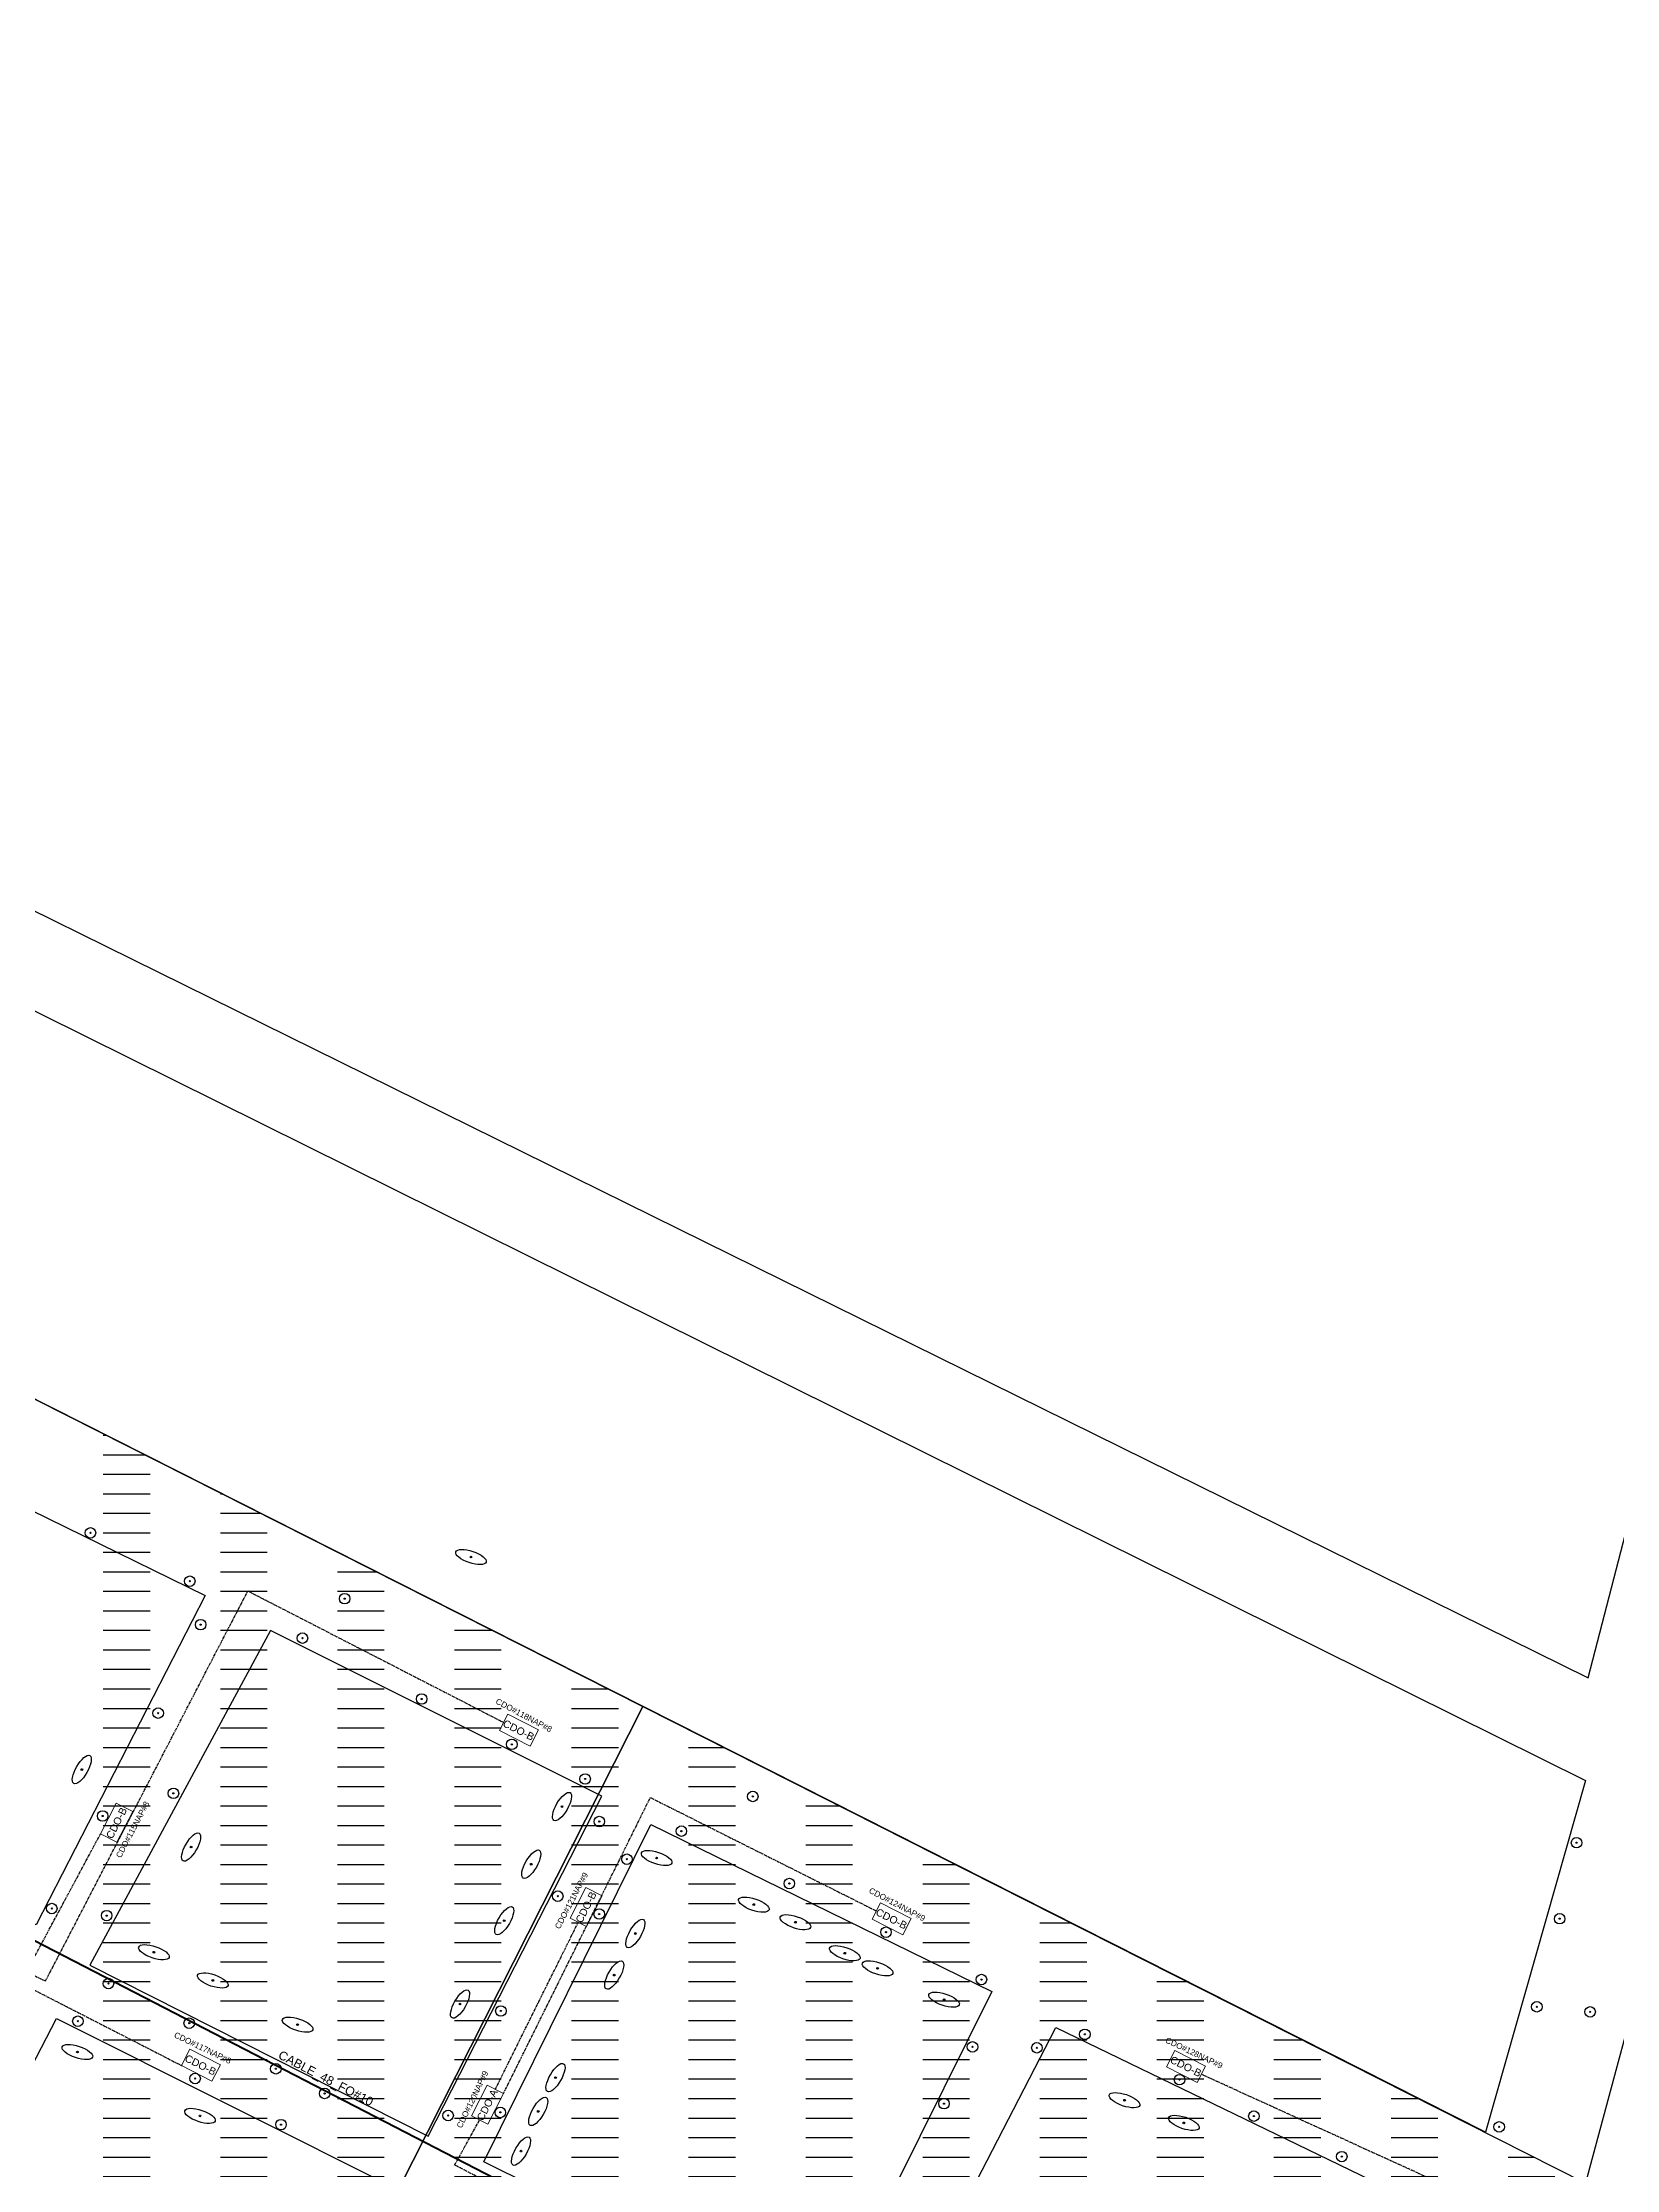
# Model space of a CAD drawing. Header units: metres. Extents: x 400841 to 403530, y 6344542 to 6346805.
# Drawn here: x 402524 to 402928, y 6345797 to 6346342 of the extents above; entities that cross this region are included whole.
import ezdxf
from ezdxf.enums import TextEntityAlignment as Align

# ---------------------------------------------------------------- set-up
doc = ezdxf.new("R2010")
doc.units = ezdxf.units.M
doc.header["$MEASUREMENT"] = 0
doc.linetypes.add('PHANTOM2', pattern=[1.25, 0.625, -0.125, 0.125, -0.125, 0.125, -0.125])
for name, color, linetype, lineweight in [('CDO', 10, 'Continuous', 20), ('Cluster', 62, 'Continuous', 30), ('Fibra_24_pelos_Diseño', 32, 'Continuous', 40), ('Fibra_CDO_A_a_CDO_B', 12, 'PHANTOM2', 30), ('Fibra_NAP_a_CDO_A', 52, 'PHANTOM2', 30)]:
    doc.layers.add(name, color=color, linetype=linetype, lineweight=lineweight)
for name, color, linetype in [('CDO_name', 1, 'Continuous'), ('ID_CABLE', 7, 'Continuous'), ('Manzanas', 7, 'Continuous'), ('Postes', 5, 'Continuous'), ('Propiedades_Servicio', 104, 'Continuous')]:
    doc.layers.add(name, color=color, linetype=linetype)
doc.layers.get('0').off()
doc.styles.get("Standard").update_dxf_attribs({"font": 'arial.ttf'})
pattern_1 = [(0, (0, 0), (0, 5), [12, -18])]

# ---------------------------------------------------------------- blocks, each defined once
blk = doc.blocks.new('Postes')
at = {"layer": 'Postes'}
for radius in [1.35, 0.15]:
    blk.add_circle((0, 0), radius, dxfattribs=at)
blk = doc.blocks.new('HP')
blk.add_point((0, 0))
at = {"layer": 'Propiedades_Servicio'}
blk.add_circle((0, 0), 0.219, dxfattribs=at)
blk.add_ellipse((0, 0), major_axis=(2.06, 3.57), ratio=0.36506, dxfattribs=at)
blk = doc.blocks.new('CDO')
at = {"layer": 'CDO'}
blk.add_lwpolyline([(-4.34, 2.51), (4.48, 2.35), (4.39, -2.37), (-4.43, -2.2)], close=True, dxfattribs=at)
at = {"layer": 'CDO', "color": 7}
blk.add_attdef('CDO-X', text='', height=1.9, rotation=359.1864, dxfattribs=at).set_placement((-0.05, 0.06), align=Align.MIDDLE_CENTER)
blk = doc.blocks.new('ACMAP_ANN_TEMPLATE_NAME_CABLE')
blk.add_attdef('CABLE', text='', height=1.5).set_placement((0, 0), align=Align.MIDDLE)
blk = doc.blocks.new('ACMAP_ANN_TEMPLATE_NAME_CAJA_CDO')
at = {"layer": 'CDO_name'}
blk.add_attdef('NAME_CDO', text='', height=1.5, dxfattribs=at).set_placement((0, 0), align=Align.TOP_CENTER)

msp = doc.modelspace()

# ---------------------------------------------------------------- hatches: boundary and pattern name
at = {"layer": 'Cluster', "transparency": 33554457}
h = msp.add_hatch(dxfattribs=at)
h.set_pattern_fill('ACAD_ISO03W100', color=1, style=2)
h.set_pattern_definition(pattern_1)
h.paths.add_polyline_path([(402289.54, 6346111.97), (402162.27, 6345865.09), (402553.15, 6345668.06), (402678.29, 6345915.46)])
h.paths.add_polyline_path([(402437.16, 6345899.17), (402445.07, 6345895.27), (402442.99, 6345891.04), (402435.07, 6345894.94)], flags=16)
h.paths.add_polyline_path([(402435.49, 6345895.25), (402443.06, 6345891.55), (402444.71, 6345894.92), (402437.13, 6345898.62)], flags=8)
h = msp.add_hatch(dxfattribs=at)
h.set_pattern_fill('ACAD_ISO03W100', color=2, style=2)
h.set_pattern_definition(pattern_1)
h.paths.add_polyline_path([(402919.83, 6345793.32), (402678.29, 6345915.46), (402553.15, 6345668.06), (402843.14, 6345518.79), (402850.32, 6345534.37)])
h.paths.add_polyline_path([(402748.42, 6345738.63), (402756.34, 6345734.73), (402754.25, 6345730.5), (402746.34, 6345734.4)], flags=16)
h.paths.add_polyline_path([(402746.75, 6345734.7), (402754.33, 6345731.01), (402755.97, 6345734.38), (402748.39, 6345738.07)], flags=8)

# ---------------------------------------------------------------- linework, layer by layer
at = {"layer": 'Cluster'}
for points in [[(402162.27, 6345865.09), (402289.54, 6346111.97), (402678.29, 6345915.46), (402553.15, 6345668.06), (402162.27, 6345865.09)], [(402553.15, 6345668.06), (402678.29, 6345915.46), (402919.83, 6345793.32), (402850.32, 6345534.37), (402843.14, 6345518.79), (402553.15, 6345668.06)]]:
    msp.add_lwpolyline(points, dxfattribs=at)
at = {"layer": 'Fibra_24_pelos_Diseño'}
msp.add_lwpolyline([(402748.42, 6345738.63), (402445.07, 6345895.27)], dxfattribs=at)
at = {"layer": 'Fibra_CDO_A_a_CDO_B'}
for points in [[(402492.08, 6345860.97), (402525.2, 6345845.12), (402577.05, 6345945.08), (402642.58, 6345911.41)], [(402642.55, 6345816.27), (402680.19, 6345892.14), (402738.13, 6345863.06)], [(402493.16, 6345863.07), (402521.45, 6345849.57), (402539.31, 6345882.84)], [(402491.01, 6345858.87), (402560.01, 6345823.48)], [(402640.45, 6345817.34), (402661.72, 6345860.17)], [(402823.94, 6345695.85), (402869.3, 6345674.78), (402893.11, 6345788.47), (402821.41, 6345821.19)]]:
    msp.add_lwpolyline(points, dxfattribs=at)
at = {"layer": 'Fibra_NAP_a_CDO_A'}
msp.add_lwpolyline([(402747.69, 6345737.21), (402630.05, 6345797.95), (402636.42, 6345809.49)], dxfattribs=at)
at = {"layer": 'Manzanas'}
msp.add_line((402857.78, 6345563.19), (403065.59, 6346333.87), dxfattribs=at)
for points in [[(401967.62, 6346018.01), (402114.37, 6346320.78), (402920.55, 6345922.81), (403029.13, 6346341.96)], [(402116.92, 6346294.97), (402919.82, 6345896.52), (402894.17, 6345806.34), (402079.72, 6346218.03), (402116.92, 6346294.97)], [(402566.09, 6345943.91), (402522.82, 6345859.49), (402434.75, 6345904.72), (402476.5, 6345987.87), (402566.09, 6345943.91)], [(402667.72, 6345892.49), (402582.86, 6345934.92), (402536.57, 6345849.2), (402623.28, 6345805.31), (402667.72, 6345892.49)], [(402767.7, 6345842.47), (402724.54, 6345755.54), (402637.51, 6345798.77), (402680.36, 6345885.25), (402767.7, 6345842.47)], [(402617.5, 6345790.68), (402571.32, 6345701.43), (402482.19, 6345747.02), (402528.03, 6345835.54), (402617.5, 6345790.68)], [(402857.44, 6345689.87), (402739.54, 6345746.8), (402784.08, 6345833.18), (402883.63, 6345785.01), (402857.44, 6345689.87)]]:
    msp.add_lwpolyline(points, dxfattribs=at)

# ---------------------------------------------------------------- block references
at = {"layer": 'CDO'}
for p, rotation, values in [((402646.46, 6345909.35), 334.0033842044514, {'CDO-X': 'CDO-B'}), ((402543.48, 6345885.63), 63.90027198787766, {'CDO-X': 'CDO-B'}), ((402663.79, 6345864.04), 63.90027198787766, {'CDO-X': 'CDO-B'}), ((402742.01, 6345861), 334.0033842044514, {'CDO-X': 'CDO-B'}), ((402564.96, 6345823.52), 334.0033842044514, {'CDO-X': 'CDO-B'}), ((402817.43, 6345823.14), 334.0033842044514, {'CDO-X': 'CDO-B'}), ((402638.49, 6345813.36), 63.90027198787766, {'CDO-X': 'CDO-A'})]:
    msp.add_blockref('CDO', p, dxfattribs=dict(at, rotation=rotation)).add_auto_attribs(values)
at = {"layer": 'CDO_name'}
for p, rotation, values in [((402648.14, 6345913.89), 331.9531810964283, {'NAME_CDO': 'CDO#118NAP#8'}), ((402546.87, 6345884.28), 62.27500849572829, {'NAME_CDO': 'CDO#115NAP#8'}), ((402659.31, 6345866.06), 62.50035532323144, {'NAME_CDO': 'CDO#121NAP#9'}), ((402743.79, 6345865.42), 332.1282608625364, {'NAME_CDO': 'CDO#124NAP#9'}), ((402565.82, 6345828.65), 334.1177963952792, {'NAME_CDO': 'CDO#117NAP#8'}), ((402819.84, 6345827.36), 334.5606557963365, {'NAME_CDO': 'CDO#128NAP#9'}), ((402633.93, 6345815.09), 64.26600403891241, {'NAME_CDO': 'CDO#120NAP#9'})]:
    msp.add_blockref('ACMAP_ANN_TEMPLATE_NAME_CAJA_CDO', p, dxfattribs=dict(at, rotation=rotation)).add_auto_attribs(values)
at = {"layer": 'ID_CABLE', "color": 7, "xscale": 1.5, "yscale": 1.5, "zscale": 1.5, "rotation": 332.3254733888851}
msp.add_blockref('ACMAP_ANN_TEMPLATE_NAME_CABLE', (402596.91, 6345819.92), dxfattribs=at).add_auto_attribs({'CABLE': 'CABLE_48_FO#10'})
at = {"layer": 'Postes'}
for p in [(402536.72, 6345959.97), (402562.17, 6345947.59), (402601.87, 6345943.12), (402564.96, 6345936.46), (402591.04, 6345933.01), (402621.59, 6345917.4), (402554.07, 6345913.78), (402644.7, 6345905.77), (402557.98, 6345893.21), (402663.47, 6345896.9), (402539.85, 6345887.41), (402706.45, 6345892.43), (402667.11, 6345885.98), (402688.15, 6345883.53), (402917.54, 6345880.56), (402674.19, 6345876.34), (402656.47, 6345866.86), (402715.81, 6345870.1), (402526.81, 6345863.68), (402540.87, 6345861.88), (402667.1, 6345862.28), (402913.2, 6345861.08), (402740.59, 6345857.62), (402541.34, 6345844.47), (402765.03, 6345845.48), (402907.35, 6345838.51), (402533.5, 6345834.81), (402562.04, 6345834.29), (402641.89, 6345837.44), (402921, 6345837.21), (402762.74, 6345828.24), (402779.24, 6345828.01), (402791.53, 6345831.46), (402584.22, 6345822.63), (402563.54, 6345820.13), (402815.8, 6345819.84), (402596.73, 6345816.3), (402641.75, 6345811.44), (402755.45, 6345813.68), (402585.55, 6345808.31), (402628.37, 6345810.65), (402834.85, 6345810.5), (402897.7, 6345807.72), (402857.37, 6345800.11)]:
    msp.add_blockref('Postes', p, dxfattribs=at)
at = {"layer": 'Propiedades_Servicio', "rotation": 281.2153719011788}
for p in [(402634.23, 6345953.78), (402681.81, 6345876.64), (402706.7, 6345864.7), (402717.37, 6345860.18), (402552.98, 6345852.49), (402730.02, 6345852.23), (402738.42, 6345848.36), (402568.08, 6345845.26), (402755.46, 6345840.35), (402589.8, 6345833.94), (402533.38, 6345826.91), (402801.7, 6345814.57), (402564.79, 6345810.54), (402816.89, 6345808.76)]:
    msp.add_blockref('HP', p, dxfattribs=at)
at = {"layer": 'Propiedades_Servicio'}
for p in [(402534.51, 6345899.31), (402657.55, 6345889.82), (402562.51, 6345879.45), (402649.68, 6345875.05), (402642.76, 6345860.58), (402676.34, 6345857.29), (402670.93, 6345846.64), (402631.43, 6345839.21), (402655.89, 6345820.35), (402651.46, 6345811.69), (402647.06, 6345801.52)]:
    msp.add_blockref('HP', p, dxfattribs=at)

doc.saveas('drawing.dxf')
